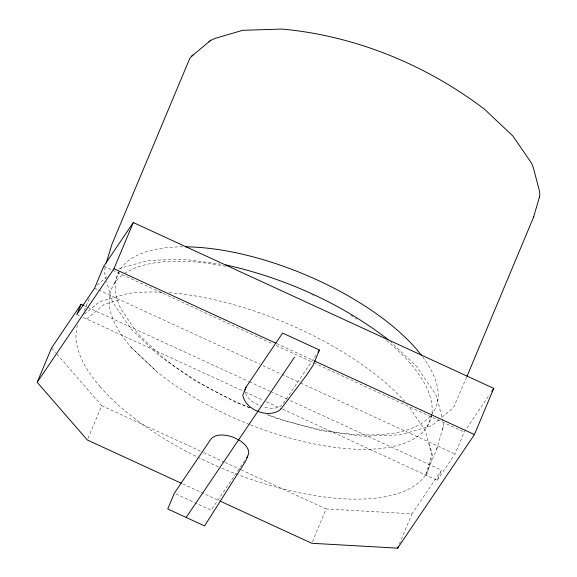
<?xml version="1.0" encoding="UTF-8"?>
<svg xmlns="http://www.w3.org/2000/svg" width="577" height="577" viewBox="0 0 577 577"><rect width="100%" height="100%" fill="white"/><g stroke="black" fill="none" stroke-linecap="round" stroke-linejoin="round"><path stroke-width="0.43" stroke-dasharray="2.88 2.16" d="M221.806 468.192A189.84 79.33 22.7 0 0 425.747 474.849L436.63 449.44L443.186 426.994L443.439 424.47L442.552 419.378M105.072 267.115L104.596 272.726L105.872 278.222M86.615 318.994L104.004 304.44L119.857 299.802M425.833 474.734L431.661 454.741L425.372 430.716L408.552 405.999M442.465 429.425L443.186 426.994M436.63 449.44L437.359 446.98M84.184 310.664L89.687 297.501M114.448 283.401L119.8 270.606M88.029 438.369L101.703 405.674L56.279 353.391M312.453 541.637L326.128 508.943L411.992 513.818L441.506 470.176L287.844 399.464M426.872 427.16L432.894 412.771M466.67 377.106L453.976 406.561L451.012 409.677L441.65 417.459M399.342 544.061L411.992 513.818M282.744 409.244L437.251 480.345L441.506 470.176M437.251 480.345L455.029 454.041L464.233 432.036L489.743 394.315M244.72 460.54L211.16 510.183L195.61 503.029M316.03 355.064L282.845 404.152C277.955 409.706 269.517 408.552 263.09 406.908M97.087 285.081L107.776 276.195M84.48 314.169L99.331 301.821L127.416 293.614A189.912 79.359 22.7 0 1 164.106 292.351M438.974 419.681L433.63 424.131L430.053 426.201L400.892 434.791L363.149 436.277L320.963 430.543L278.042 418.952L267.295 414.704M426.576 475.426L432.454 455.578L428.899 442.011M119.013 268.651L148.469 260.429L183.609 259.224L220.501 264.158M410.132 363.2L410.81 363.301M249.935 407.845L235.063 401.96L194.954 380.719L159.403 355.937L131.325 329.481L112.717 302.189L111.173 298.482L106.752 281.598M276.621 343.531L313.419 360.466M103.795 266.185L111.967 269.942M112.789 270.317L272.979 344.036M276.253 345.536L313.03 362.464M313.845 362.839L464.233 432.036M94.592 288.183L97.852 289.683M98.667 290.058L259.664 364.137M262.932 365.645L280.92 373.918M281.735 374.293L299.723 382.573M300.538 382.948L455.029 454.041M84.336 305.824L86.788 306.95M87.603 307.325L248.615 381.419M249.43 381.794L269.863 391.192M270.685 391.567L287.029 399.089M76.813 314.487L80.08 315.987M83.348 317.494L244.338 391.574M245.153 391.949L263.134 400.222M266.401 401.729L281.929 408.869M101.703 405.674L202.895 452.238M203.717 452.613L224.114 461.997M224.929 462.379L240.436 469.512M241.251 469.887L326.128 508.943M182.779 483.915L219.548 500.836M175.963 493.991L194.788 502.654M249.531 424.492A172.458 72.067 22.7 0 1 157.023 371.891L131.195 347.361A172.458 72.067 22.7 0 1 123.702 274.125M389.973 341.166L416.565 366.417L435.274 393.687L436.356 395.851L442.328 418.527M131.195 347.361L157.023 371.891M51.555 347.96L55.688 352.713M100.218 386.857L100.052 386.604A189.162 79.042 22.7 0 1 78.061 323.74M245.326 393.016L246.942 396.298L249.747 399.544L253.555 402.522A23.239 9.708 22.7 0 0 260.58 405.963M218.474 466.771A189.84 79.33 22.7 0 1 100.304 386.857M431.776 414.611A172.458 72.067 22.7 0 1 250.375 424.823M124.481 273.585A172.458 72.067 22.7 0 1 227.165 266.603M311.688 294.602A172.458 72.067 22.7 0 1 313.333 295.366M350.722 315.273A172.458 72.067 22.7 0 1 356.983 319.168M386.511 340.473A172.458 72.067 22.7 0 1 431.906 413.695M422.703 356.925A172.458 72.067 22.7 0 1 430.875 415.44M430.319 416.089A172.458 72.067 22.7 0 1 267.389 414.596M249.668 407.701A172.458 72.067 22.7 0 1 163.046 357.495L137.874 333.932L120.881 308.976A172.458 72.067 22.7 0 1 119.504 270.526M120.47 269.005A172.458 72.067 22.7 0 1 182.794 246.819M169.14 292.69A189.912 79.359 22.7 0 1 404.679 401.253"/><path stroke-width="0.87" d="M467.017 376.283L533.523 217.298L539.553 196.62L539.805 194.103L539.582 191.55L533.357 167.784L531.641 163.313L512.931 136.049L484.464 109.197C425.898 64.718 355.165 35.666 281.742 29.052L242.621 30.321L215.38 38.284L210.821 40.275L191.449 56.38L189.811 58.356L111.88 244.46L106.211 263.098M539.351 197.305L539.553 196.62M533.523 217.298L533.725 216.606M245.009 389.915L246.018 387.203L282.607 333.08L319.442 350.03L312.857 365.76L306.048 375.829L280.653 409.396C268.904 419.09 245.355 410.117 242.816 395.158L246.018 387.203M247.749 456.061L248.759 453.356C248.903 447.802 244.388 443.699 240.212 440.749A23.26 9.722 22.7 0 0 230.677 436.363C224.251 434.712 215.812 433.558 210.922 439.119L174.326 493.241L167.748 508.964L204.575 525.914L245.557 461.304L247.749 456.061L246.74 457.554M181.192 483.187L87.343 440.006L37.195 382.291L51.555 347.96L81.061 304.317L83.514 305.442M81.061 304.317L76.813 314.487L94.592 288.183L103.795 266.185L133.301 222.542L493.746 388.393L474.431 434.56L397.632 548.15L311.768 543.274L220.364 501.211M37.195 382.291L113.994 268.702L133.301 222.542M397.632 548.15L398.318 546.513M186.162 517.439L294.443 357.286M317.977 352.186L319.442 350.03M491.741 391.357L493.746 388.393M191.449 56.38L193.454 54.714M208.932 41.847L210.821 40.275M225.766 264.872C284.353 278.071 340.408 302.86 388.097 339.565M113.994 268.702L275.82 343.171M314.241 360.841L474.431 434.56M185.614 246.826A172.458 72.067 22.7 0 1 421.585 355.454"/></g></svg>
